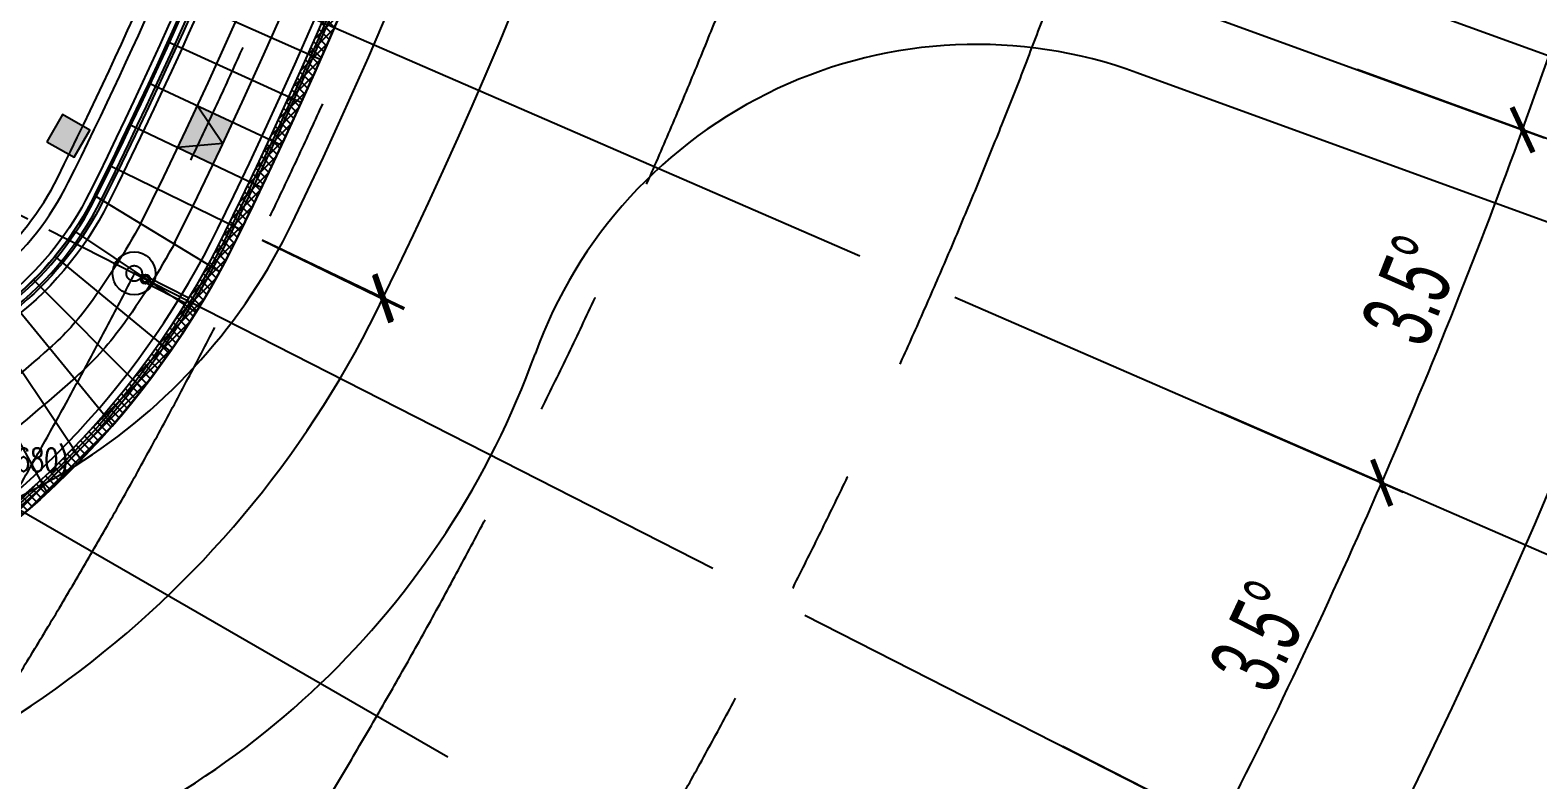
# Model space of a CAD drawing. Extents: x 1962160 to 37842216, y -162679 to 2997677.
# Drawn here: x 37725001 to 37763550, y 2685841 to 2705014 of the extents above; entities that cross this region are included whole.
import ezdxf
from ezdxf.enums import TextEntityAlignment as Align

# ---------------------------------------------------------------- set-up
doc = ezdxf.new("R2010")
doc.units = 0
doc.header["$LTSCALE"] = 1000
for name, pattern in [('CENTER', [2, 1.25, -0.25, 0.25, -0.25]), ('CENTER2', [28.575000000000003, 19.05, -3.175, 3.175, -3.175]), ('DASH', [0.35, 0.25, -0.1]), ('HIDDEN', [0.375, 0.25, -0.125])]:
    doc.linetypes.add(name, pattern=pattern)
doc.layers.get('0').update_dxf_attribs({"color": 8})
doc.layers.get('Defpoints').update_dxf_attribs({"color": 8})
for name, color, linetype in [('#幕墙线-平面', 8, 'Continuous'), ('#标注', 8, 'Continuous'), ('#虚线', 8, 'HIDDEN'), ('#轴线', 8, 'CENTER2'), ('A-AL-E', 8, 'Continuous'), ('A-COLS-PLAN-C', 8, 'DASH'), ('A-COLS-PLAN-S', 8, 'DASH'), ('A-DETL-ALUM', 8, 'Continuous'), ('A-DIMS-ELEV', 8, 'Continuous'), ('A-FLOR', 8, 'Continuous'), ('A-GRID', 8, 'CENTER'), ('A-HATH', 8, 'Continuous'), ('A-ROOF-DRAN', 8, 'Continuous'), ('A-STRS-HRAL', 8, 'Continuous'), ('COLUMN', 8, 'Continuous'), ('DIM', 8, 'Continuous'), ('G-ACCS', 8, 'Continuous'), ('PUB_HATCH', 8, 'Continuous'), ('周边建筑', 8, 'Continuous'), ('建-填充', 8, 'Continuous'), ('水-雨水-压力流-标识', 8, 'Continuous')]:
    doc.layers.add(name, color=color, linetype=linetype)
doc.layers.add('A-X-CHEK', color=8, linetype='Continuous', plot=False)
doc.styles.add('#文字', font='jrs.shx', dxfattribs={"width": 0.7, "bigfont": 'hztxt.shx'})
doc.styles.add('_TCH_DIM', font='SIMPLEX', dxfattribs={"bigfont": 'GBCBIG'})
doc.styles.add('JHZX', font='jrs.shx', dxfattribs={"width": 0.6, "bigfont": 'jhz.shx'})
doc.dimstyles.new('JZBZ-600', dxfattribs={"dimscale": 600, "dimtxt": 3, "dimasz": 1.5, "dimexe": 1, "dimexo": 1, "dimgap": 0.5, "dimtad": 1, "dimdec": 0, "dimdsep": 46, "dimtxsty": 'JHZX', "dimblk1": 'ARCHTICK', "dimblk2": 'ARCHTICK', "dimsah": 1, "dimcen": 0, "dimclrd": 1, "dimclre": 1, "dimclrt": 2, "dimadec": 1, "dimazin": 2, "dimtfac": 1, "dimtdec": 0, "dimtix": 1, "dimtmove": 0, "dimatfit": 3, "dimfxl": 1, "dimtolj": 1, "dimlwd": -1, "dimlwe": -1, "dimarcsym": 1})

# ---------------------------------------------------------------- blocks, each defined once
blk = doc.blocks.new('排水沟区域')
at = {"layer": 'A-HATH'}
h = blk.add_hatch(dxfattribs=at)
h.set_pattern_fill('ANSI37', color=256, scale=100)
h.set_pattern_definition([(45, (0, 0), (-112.2532015133644, 112.2532015133644), []), (135, (0, 0), (-112.2532015133644, -112.2532015133644), [])])
edge = h.paths.add_edge_path()
edge.add_arc((35778522.43798675, 2918796.431129921), 1000.000000004119, 120.2513389293086, 180.0611081181993)
edge.add_arc((35647972.51224888, 2918657.177441949), 129550.0000067052, -26.115268491145287, 0.06111572363391815, ccw=False)
edge.add_arc((35744722.34777939, 2871227.947781294), 21800.00000028814, 300.02065612525064, 333.8847315070043, ccw=False)
edge.add_line((35755629.15340651, 2852352.524844979), (35755680.94668974, 2851978.750137373))
edge.add_arc((35744722.34777935, 2871227.947781334), 22150.00000034079, 299.6529283032327, 333.8847315069859)
edge.add_arc((35647972.51224888, 2918657.177441952), 129900.000006708, 333.8847315088539, 360.0611157236328)
edge.add_arc((35778522.43798663, 2918796.431262648), 650.0000000304941, 140.4372062808601, 180.0611157224816, ccw=False)
edge.add_arc((35647972.51119545, 2918657.17751794), 130050.0010594674, 0.2437463736575025, 0.4419274721068583)
blk.add_lwpolyline([(35778018.6438231, 2919660.254862337, 0.267059757463226), (35777522.43855549, 2918795.364592261, -0.1147152888506291), (35764296.79246084, 2861632.057232466, -0.1488447251193125), (35755629.15340651, 2852352.524844979), (35755680.94668974, 2851978.750137373, 0.1504851812571762), (35764611.06106812, 2861477.994769538, 0.1147152888506304), (35777872.43835638, 2918795.737926901, -0.1746354431980764), (35778021.33543294, 2919210.431541297, 0.0008647283863250318)], format="xyb", close=True, dxfattribs=at)
blk = doc.blocks.new('A$C58e34137')
at = {"layer": 'A-X-CHEK'}
blk.add_blockref('排水沟区域', (-35647972.51433039, -2918657.17947907), dxfattribs=at)
blk = doc.blocks.new('雨水立管')
for radius in [80, 50]:
    blk.add_circle((-3.725290298461914e-09, 2.328306436538696e-10), radius)
blk = doc.blocks.new('雨水')
at = {"layer": 'A-ROOF-DRAN'}
for points in [[(35762227.86982584, 2860356.990549694), (35763295.03086112, 2859813.244843509)], [(35762295.96840081, 2860490.641528322), (35763373.3594358, 2859941.683376939)]]:
    blk.add_lwpolyline(points, dxfattribs=at)
at = {"xscale": 1.5, "yscale": 1.5, "zscale": 1.5}
blk.add_blockref('雨水立管', (35762261.91911333, 2860423.816039008), dxfattribs=at)
blk = doc.blocks.new('1100')
at = {"layer": 'A-DETL-ALUM', "ltscale": 0.3}
blk.add_circle((35572079.41488183, 2737404.62498665), 550, dxfattribs=at)
blk = doc.blocks.new('_YZHK')
blk.add_circle((0, 0), 0.5)
blk = doc.blocks.new('ASDFASD')
at = {"layer": 'A-COLS-PLAN-C', "ltscale": 0.3, "xscale": 400, "yscale": 400, "zscale": 400}
blk.add_blockref('_YZHK', (35761976.79702558, 2860569.092998924), dxfattribs=at)
blk = doc.blocks.new('_FZH')
blk.add_lwpolyline([(-0.5, -0.5), (0.5, -0.5), (0.5, 0.5), (-0.5, 0.5)], close=True)
at = {"layer": 'PUB_HATCH'}
blk.add_solid([(-0.5, -0.5), (0.5, -0.5), (-0.5, 0.5), (0.5, 0.5)], dxfattribs=at)
blk = doc.blocks.new('567')
at = {"layer": '周边建筑'}
blk.add_lwpolyline([(51545.86369138211, 114974.0141785215, -0.06666786033998978), (79983.71774893254, 97358.1270108968, -0.4327152502716894), (80756.21607623994, 85720.67174874991), (59352.30016976595, 62767.78205864877, -0.3893999561661833), (48564.77200990915, 61928.61147829099, 0.1645435660436389), (999.9999528080225, 78693.64650399983)], format="xyb", dxfattribs=at)
for centre, radius, start, end in [((-0.0001907870173454285, 1.421524211764336e-05), 125399.9999664823, 50.59548439696344, 56.1383439517594), ((-0.0001907870173454285, 1.421524211764336e-05), 125099.9999664821, 50.59548439696344, 56.1383439517594), ((74905.38625394553, 91176.6586156115), 7399.999999997053, 316.9999997712495, 50.59548439696344), ((74905.38625394553, 91176.6586156115), 7099.999999997052, 316.9999997712495, 50.59548439696344)]:
    blk.add_arc(centre, radius, start, end, dxfattribs=at)
at = {"layer": 'COLUMN', "xscale": 800.000000000408, "yscale": 800.000000000408, "zscale": 800.000000000408, "rotation": 47.00000000001015}
blk.add_blockref('_FZH', (78439.20188058168, 97165.6307581407), dxfattribs=at)
blk = doc.blocks.new('总体道路0521')
at = {"layer": 'G-ACCS'}
for p, q in [((35648165.19400142, 2918589.174082627), (35648113.53384653, 2918607.976841265)), ((35648163.82592085, 2918585.415312143), (35648112.15356964, 2918604.222509881))]:
    blk.add_line(p, q, dxfattribs=at)
for centre, radius, start, end in [((35647972.51118848, 2918657.176535503), 130.9999999943868, 334.3027157481605, 0.3469283966017434), ((35648108.04932792, 2918592.946198428), 12, 70.00007103966027, 160.1407091958244), ((35648077.03863046, 2918606.877292237), 15, 302.0873534670902, 334.3027157481605), ((35648076.07133642, 2918604.496439093), 22, 234.4998290719739, 340.1407091958244), ((35648077.03863046, 2918606.877292237), 15, 234.4998290719739, 302.0873534670902)]:
    blk.add_arc(centre, radius, start, end, dxfattribs=at)
blk = doc.blocks.new('A$C06ac024f')
at = {"layer": 'A-AL-E'}
for points in [[(147247.0268306136, 934.9976814794354), (130544.2487986535, 789.2347458549775, 0.411971782924628), (129899.9214165211, 138.5661601070315, -0.1147152888506085), (116638.5441282466, -57179.17699726066, -0.5535839278639791), (79298.22443350405, -61069.74940975336, 0.09623666010405146), (62126.00897890329, -46145.29982751934), (51398.89861740917, -39951.99977517687)], [(147245.6210697815, 1134.993029267993), (130542.5034915507, 989.2271304680035, 0.4119717829241812), (129699.9215302989, 138.3528260248713, -0.1147152888506127), (116458.9620669484, -57091.14130415907, -0.5535839278638499), (79455.80101504922, -60946.5843946375, 0.09623666010405128), (62226.00897887349, -45972.09474674379), (51522.52881834656, -39792.43759728689)], [(123777.9805633649, -24348.15376469167, -0.06675319751200123), (112989.6129839644, -56099.62711645942, -0.4327152502716672), (101614.8477521315, -59533.38213796448), (63025.62622740865, -37253.88470285665, -0.3161234074541413), (59062.56976918876, -27379.22548662778, -0.3161234074541413)]]:
    blk.add_lwpolyline(points, format="xyb", dxfattribs=at)
for centre, radius, start, end in [((-0.004684269428253174, 0.00567364227026701), 126199.999999992, 333.5954845277489, 348.8759926821506), ((-0.004684276878833771, 0.005673648323863745), 126199.9999999989, 333.5954845277489, 348.8759926821506), ((105689.8477521315, -52475.27509712335), 8199.999999995012, 239.9999999953818, 333.5954845277489)]:
    blk.add_arc(centre, radius, start, end, dxfattribs=at)
at = {"layer": 'A-STRS-HRAL'}
blk.add_lwpolyline([(107626.9789506048, -66090.61860063765, 0.1478818297267307), (116144.6934596747, -56937.07884122431, 0.1147152888506323), (129349.9217294008, 137.9794913837686, -0.2921176914160799), (130044.202333577, 1227.491356804036, -0.0004314041199048056), (130046.12688227, 1003.083227803465, 0.2670597927611648), (129549.9216156229, 138.1928254636005, -0.1147152888506291), (116324.2755209729, -57025.11453433149, -0.1488447251181333), (107656.6364667341, -66304.6469217604), (107626.9789505079, -66090.6186006954)], format="xyb", dxfattribs=at)
blk.add_lwpolyline([(124224.6663587168, -24148.15376469167, -0.06731369427257837), (113347.8836701885, -56277.50942415465, -0.2464161646341747), (106912.8993210867, -60937.34605284547), (106885.4474986643, -60739.23548219865, 0.2463790203140951), (113168.7483270764, -56188.5682703061, 0.06683138501878852), (123981.8070139214, -24348.15376469167), (123777.9805633724, -24348.15376469167, 0.0004038850595433777), (123817.154448621, -24148.15376469167)], format="xyb", close=True, dxfattribs=at)
at = {"xscale": 1000, "yscale": 1000, "zscale": 1000}
blk.add_blockref('总体道路0521', (-35647972511.19448, -2918657176.530752), dxfattribs=at)
at = {"layer": 'A-COLS-PLAN-S'}
blk.add_blockref('ASDFASD', (-35647972.51693987, -2918657.171766797), dxfattribs=at)
at = {"layer": 'A-ROOF-DRAN'}
blk.add_blockref('雨水', (-35647972.51693987, -2918657.171766797), dxfattribs=at)
at = {"layer": '周边建筑', "rotation": 283.0000003899075}
blk.add_blockref('567', (-0.006137371063232422, 0.004641769453883171), dxfattribs=at)
at = {"layer": '水-雨水-压力流-标识'}
blk.add_blockref('1100', (-35458077.22801824, -2795490.895850547), dxfattribs=at)
at = {"layer": 'A-DIMS-ELEV', "style": '_TCH_DIM', "width": 0.7058823529411765}
blk.add_text('(1281.680)', height=595, dxfattribs=at).set_placement((109113.2035480365, -63149.55472030211))
blk = doc.blocks.new('A$C41f195f4')
at = {"layer": '建-填充', "ltscale": 10}
h = blk.add_hatch(color=256, dxfattribs=at)
h.dxf.hatch_style = 1
edge = h.paths.add_edge_path()
edge.add_arc((1.490116119384766e-08, -4.093162715435028e-07), 128529.4436855306, 41.73338741296622, 42.2627046230661)
edge.add_line((95120.65947499871, 86440.0256541227), (94380.59145446867, 85767.49362886185))
edge.add_arc((0, -6.05359673500061e-07), 127529.4436856682, 41.73338654166781, 42.26270395520578, ccw=False)
edge.add_line((95168.90122434497, 84891.92686247686), (95915.1503456235, 85557.59363271762))
edge = h.paths.add_edge_path()
edge.add_line((126522.1468379423, -22626.62709206855), (125537.7572491169, -22450.62385626091))
edge.add_arc((2.235174179077148e-08, 3.175809979438782e-07), 127529.4436853002, 349.33135270336044, 349.8606591990783, ccw=False)
edge.add_line((125325.0013060719, -23609.38487775251), (126307.7230193019, -23794.47414262081))
edge.add_arc((7.450580596923828e-09, 3.529712557792664e-07), 128529.4436853262, 349.3313706799934, 349.8606770572167)
edge = h.paths.add_edge_path()
edge.add_line((116525.2958788723, -54237.19493471365), (115618.6726544723, -53815.25378822349))
edge.add_arc((-2.235174179077148e-08, 1.741573214530945e-07), 127529.4436853577, 334.510855149744, 335.0401556971758, ccw=False)
edge.add_line((115116.5989139006, -54881.03188870195), (116019.2856694683, -55311.33018460497))
edge.add_arc((-2.235174179077148e-08, 3.664754331111908e-07), 128529.4436854444, 334.5108757880715, 335.040176263289)
edge = h.paths.add_edge_path()
edge.add_line((122183.9568480402, -39886.0700370525), (121233.3133076951, -39575.78490833752))
edge.add_arc((0, -4.484318196773529e-07), 127529.4436851242, 341.3917796160863, 341.9210830273223, ccw=False)
edge.add_line((120862.540827781, -40694.04417512147), (121810.277470693, -41013.09786588885))
edge.add_arc((-2.235174179077148e-08, 1.052394509315491e-07), 128529.4436853217, 341.3917991804801, 341.9211024972199)
at = {"layer": 'DIM', "ltscale": 10}
blk.add_lwpolyline([(115618.6726544723, -53815.25378822396), (116273.7009851038, -54774.48633506102), (115116.5989139006, -54881.03188870242)], dxfattribs=at)
blk = doc.blocks.new('A$C80b62fe7')
at = {"layer": '#幕墙线-平面'}
for points in [[(218646.7388422862, 190065.3955623615), (201593.5581931472, 189916.5747094234, 0.4119717829255389), (200691.4998581558, 189005.6386893718, -0.1147152888506106), (187456.6657422855, 131802.6192673431, -0.5535839278639024), (150554.6522832364, 127957.7149734693, 0.09623666010403958), (133307.5872725919, 142947.2166410601), (122272.0149562731, 149318.607285982)], [(218649.0077415183, 189805.4054623647), (201595.8270923793, 189656.5846094266, 0.411971782924628), (200951.4997102469, 189005.9160236786, -0.1147152888506085), (187690.1224219725, 131688.1728663109, -0.5535839278639791), (150349.8027272299, 127797.6004538182, 0.09623666010405146), (133177.5872726291, 142722.0500360522), (122142.0149563104, 149093.4406809756)], [(195084.6700434908, 164469.0136061809, -0.06675319751200197), (184274.0672237352, 132652.0992471087, -0.4327152502716498), (172536.4260458574, 129108.8011206249), (133941.2579975277, 151391.7317827353, -0.3343935613356593), (130022.9198136404, 162147.9228028324, -0.3343935613356593)], [(194829.5588570908, 164519.1960988799, -0.06675319751200183), (184041.1912776902, 132767.7227471122, -0.4327152502716672), (172666.4260458574, 129333.9677256071), (134077.2045211345, 151613.4651607149, -0.3341902026022402), (130271.6078319177, 162072.0659009404)], [(185221.605227448, 132043.3915165635, -0.03344317551702485), (183912.7263897285, 129978.2167465743, -0.05399400095559257), (182890.1506619751, 128857.4927687338, -0.01076884053948309), (180713.1183873489, 127017.3219446596, -0.03626417041005763)], [(186100.1300924867, 131565.694895776, -0.03344317551704757), (184719.7193964571, 129387.6557530365, -0.05399400095564225), (183551.9947137088, 128107.8512202697, -0.01076884053948473), (181342.0687108412, 126239.8764542378, -0.03626417041015686)]]:
    blk.add_lwpolyline(points, format="xyb", dxfattribs=at)
for radius, start, end in [(128529.4436852644, 333.5022467601689, 195.775796910644), (127529.4436852644, 333.539850647279, 195.7883970499479)]:
    blk.add_arc((71051.57360945642, 188867.3555372115), radius, start, end, dxfattribs=at)
blk = doc.blocks.new('DASWQE')
at = {"layer": '#幕墙线-平面', "ltscale": 10}
for points in [[(118762.8577553332, -52625.02833469352), (115334.3687893748, -51105.83005597861)], [(118271.6537440419, -53719.88374922192), (114857.3450324386, -52169.07878994476)], [(117770.3566979468, -54810.15483065322), (114370.5196100622, -53227.87553299312)], [(117259.0093965977, -55895.74853772437), (113873.9340668321, -54282.12992980937)], [(116737.6554772183, -56976.57222833019), (113367.63078022, -55331.75201271242)], [(112989.6176417395, -56099.63274966413), (116190.5123231634, -58044.43496597512)], [(115587.1807987392, -59081.56509304419), (112468.5116916299, -56999.91091877269)], [(114929.4961179495, -60083.17918908549), (111981.491438821, -57655.7998481188)], [(114216.62541233, -61050.30703849439), (111436.4895273373, -58254.43826758955)], [(113453.423210755, -61976.14192029508), (110846.815744549, -58786.24176372495)], [(112641.2071873918, -62859.29137549829), (110223.6011194885, -59247.84469372546)], [(111782.3606512547, -63697.16395304725), (109578.4610649347, -59637.76791900536)]]:
    blk.add_lwpolyline(points, dxfattribs=at)
at = {"layer": 'DIM', "ltscale": 10}
blk.add_blockref('A$C80b62fe7', (-71047.03888088465, -188862.9763723449), dxfattribs=at)
blk = doc.blocks.new('_ARCHTICK')
at = {"const_width": 0.15}
blk.add_lwpolyline([(-0.5, -0.5), (0.5, 0.5)], dxfattribs=at)
blk = doc.blocks.new('*D160')
at = {"layer": '#标注', "color": 1, "transparency": 16777216}
for p, q in [((36891881.99417456, 2861956.421528554), (36880744.64742597, 2867631.763580071)), ((36888760.94316843, 2856208.819365203), (36877935.96776508, 2862459.411938468))]:
    blk.add_line(p, q, dxfattribs=at)
blk.add_arc((36780603.45404897, 2918661.469190497), 112993.4582867599, 329.9968636039249, 332.9976294272809, dxfattribs=at)
at = {"layer": 'Defpoints', "color": 0, "transparency": 16777216}
for p in [(36780603.45404897, 2918661.469190497), (36879427.00468808, 2863876.184170887), (36892416.58681849, 2861684.005110081), (36889280.54198779, 2855908.790921686)]:
    blk.add_point(p, dxfattribs=at)
at = {"layer": '#标注', "color": 1, "transparency": 16777216, "xscale": 900, "yscale": 900, "zscale": 900}
for p, rotation in [((36881279.2400699, 2867359.347161599), 62.99762942728093), ((36878455.56658444, 2862159.383494947), 239.9968636039249)]:
    blk.add_blockref('_ARCHTICK', p, dxfattribs=dict(at, rotation=rotation))
at = {"layer": '#标注', "color": 2, "transparency": 16777216, "insert": (36878846.89462642, 2865313.519846411), "char_height": 1800, "attachment_point": 5, "rotation": 61.497246515603734, "style": 'JHZX'}
blk.add_mtext('\\A1;3°', dxfattribs=at)
blk = doc.blocks.new('*D161')
at = {"layer": '#标注', "color": 1, "transparency": 16777216}
for p, q in [((36895136.25227564, 2868855.705937676), (36883673.20210895, 2873840.530997375)), ((36891881.99417457, 2861956.421528554), (36880744.64742598, 2867631.763580071))]:
    blk.add_line(p, q, dxfattribs=at)
blk.add_arc((36780603.45404898, 2918661.469190499), 112993.4582867596, 332.9976294272797, 336.4976923137912, dxfattribs=at)
at = {"layer": 'Defpoints', "color": 0, "transparency": 16777216}
for p in [(36780603.45404898, 2918661.469190499), (36882302.93838355, 2869419.85567425), (36895686.47868364, 2868616.434334811), (36892416.5868185, 2861684.005110079)]:
    blk.add_point(p, dxfattribs=at)
at = {"layer": '#标注', "color": 1, "transparency": 16777216, "xscale": 900, "yscale": 900, "zscale": 900}
for p, rotation in [((36884223.42851695, 2873601.259394512), 66.49769231379123), ((36881279.24006991, 2867359.347161599), 242.9976294272797)]:
    blk.add_blockref('_ARCHTICK', p, dxfattribs=dict(at, rotation=rotation))
at = {"layer": '#标注', "color": 2, "transparency": 16777216, "insert": (36881713.6756699, 2870969.7466437), "char_height": 1800, "attachment_point": 5, "rotation": 64.74766087053548, "style": 'JHZX'}
blk.add_mtext('\\A1;3.5°', dxfattribs=at)
blk = doc.blocks.new('*D232')
at = {"layer": '#标注', "color": 1, "transparency": 16777216}
for p, q in [((36911751.02077404, 2851831.611308681), (36922888.36752249, 2846156.269257236)), ((36908073.17020224, 2845058.577764863), (36918898.18559656, 2838808.054450046))]:
    blk.add_line(p, q, dxfattribs=at)
blk.add_arc((36780603.45404898, 2918661.469190544), 159093.458286599, 329.9972301825785, 332.997629427277, dxfattribs=at)
at = {"layer": 'Defpoints', "color": 0, "transparency": 16777216}
for p in [(36780603.45404898, 2918661.469190544), (36911216.42813011, 2852104.027727159), (36907553.56946331, 2845358.602883978), (36919746.17829308, 2841525.026703749)]:
    blk.add_point(p, dxfattribs=at)
at = {"layer": '#标注', "color": 1, "transparency": 16777216, "xscale": 900, "yscale": 900, "zscale": 900}
for p, rotation in [((36922353.77487856, 2846428.685675707), 62.99762942727702), ((36918378.58485761, 2839108.079569163), 239.9972301825785)]:
    blk.add_blockref('_ARCHTICK', p, dxfattribs=dict(at, rotation=rotation))
at = {"layer": '#标注', "color": 2, "transparency": 16777216, "insert": (36919359.54738861, 2843314.997933926), "char_height": 1800, "attachment_point": 5, "rotation": 61.497429804928494, "style": 'JHZX'}
blk.add_mtext('\\A1;3°', dxfattribs=at)
blk = doc.blocks.new('*D233')
at = {"layer": '#标注', "color": 1, "transparency": 16777216}
for p, q in [((36915586.33377302, 2859962.778031219), (36927049.38393971, 2854977.952971524)), ((36911751.02077405, 2851831.611308685), (36922888.36752263, 2846156.269257175))]:
    blk.add_line(p, q, dxfattribs=at)
blk.add_arc((36780603.45404896, 2918661.469190517), 159093.4582867557, 332.9976294272906, 336.4976923138016, dxfattribs=at)
at = {"layer": 'Defpoints', "color": 0, "transparency": 16777216}
for p in [(36780603.45404896, 2918661.469190517), (36915036.10736503, 2860202.049634082), (36911216.42813012, 2852104.027727159), (36923795.13004588, 2849329.857390167)]:
    blk.add_point(p, dxfattribs=at)
at = {"layer": '#标注', "color": 1, "transparency": 16777216, "xscale": 900, "yscale": 900, "zscale": 900}
for p, rotation in [((36926499.15753171, 2855217.224574389), 66.49769231380154), ((36922353.7748787, 2846428.685675649), 242.9976294272906)]:
    blk.add_blockref('_ARCHTICK', p, dxfattribs=dict(at, rotation=rotation))
at = {"layer": '#标注', "color": 2, "transparency": 16777216, "insert": (36923408.25501432, 2851303.225515414), "char_height": 1800, "attachment_point": 5, "rotation": 64.74766087054532, "style": 'JHZX'}
blk.add_mtext('\\A1;3.5°', dxfattribs=at)
blk = doc.blocks.new('*D234')
at = {"layer": '#标注', "color": 1, "transparency": 16777216}
for p, q in [((36918918.09568732, 2868312.943185592), (36930664.08657975, 2864037.232957842)), ((36915586.33377302, 2859962.778031217), (36927049.3839396, 2854977.952971572))]:
    blk.add_line(p, q, dxfattribs=at)
blk.add_arc((36780603.45404895, 2918661.469190521), 159093.4582866349, 336.4976923138005, 339.997763809404, dxfattribs=at)
at = {"layer": 'Defpoints', "color": 0, "transparency": 16777216}
for p in [(36780603.45404895, 2918661.469190521), (36918354.28812448, 2868518.177276528), (36915036.10736502, 2860202.049634082), (36927760.71173804, 2858200.986401919)]:
    blk.add_point(p, dxfattribs=at)
at = {"layer": '#标注', "color": 1, "transparency": 16777216, "xscale": 900, "yscale": 900, "zscale": 900}
for p, rotation in [((36930100.2790169, 2864242.467048777), 69.997763809404), ((36926499.1575316, 2855217.224574439), 246.4976923138005)]:
    blk.add_blockref('_ARCHTICK', p, dxfattribs=dict(at, rotation=rotation))
at = {"layer": '#标注', "color": 2, "transparency": 16777216, "insert": (36927254.08629633, 2860147.058733271), "char_height": 1800, "attachment_point": 5, "rotation": 68.24772806160233, "style": 'JHZX'}
blk.add_mtext('\\A1;3.5°', dxfattribs=at)
blk = doc.blocks.new('*D61')
at = {"layer": '#标注', "color": 1, "transparency": 16777216}
for p, q in [((36921733.87324026, 2876850.956860336), (36933718.98630453, 2873300.313983876)), ((36918918.09568734, 2868312.943185598), (36930664.08657987, 2864037.232957799))]:
    blk.add_line(p, q, dxfattribs=at)
blk.add_arc((36780603.45404899, 2918661.469190583), 159093.4582867591, 339.9977638093808, 343.4978436474246, dxfattribs=at)
at = {"layer": 'Defpoints', "color": 0, "transparency": 16777216}
for p in [(36780603.45404899, 2918661.469190583), (36921158.58781317, 2877021.387718407), (36918354.28812449, 2868518.177276533), (36931177.3245492, 2867297.688252775)]:
    blk.add_point(p, dxfattribs=at)
at = {"layer": '#标注', "color": 1, "transparency": 16777216, "xscale": 900, "yscale": 900, "zscale": 900}
for p, rotation in [((36933143.70087744, 2873470.744841948), 73.49784364742459), ((36930100.27901703, 2864242.467048734), 249.9977638093809)]:
    blk.add_blockref('_ARCHTICK', p, dxfattribs=dict(at, rotation=rotation))
at = {"layer": '#标注', "color": 2, "transparency": 16777216, "insert": (36930552.83791445, 2869209.204852918), "char_height": 1800, "attachment_point": 5, "rotation": 71.74780372840274, "style": 'JHZX'}
blk.add_mtext('\\A1;3.5°', dxfattribs=at)
blk = doc.blocks.new('*D64')
at = {"layer": '#标注', "color": 1, "transparency": 16777216}
for p, q in [((36891695.55188898, 3015232.356518981), (36904144.47523779, 3026054.040486193)), ((36900436.30621282, 2833177.681112401), (36913864.71399576, 2823598.411785046))]:
    blk.add_line(p, q, dxfattribs=at)
blk.add_arc((36780603.45404895, 2918661.4691905), 163093.4582867715, 324.4975139136729, 40.99999999998872, dxfattribs=at)
at = {"layer": 'Defpoints', "color": 0, "transparency": 16777216}
for p in [(36891242.72614085, 3014838.721101587), (36780603.45404895, 2918661.4691905), (36941218.33693203, 2890335.941262602), (36899947.85202042, 2833526.124080375)]:
    blk.add_point(p, dxfattribs=at)
at = {"layer": '#标注', "color": 1, "transparency": 16777216, "xscale": 900, "yscale": 900, "zscale": 900}
for p, rotation in [((36903691.64948966, 3025660.405068799), 130.9999999999887), ((36913376.25980336, 2823946.854753019), 234.4975139136729)]:
    blk.add_blockref('_ARCHTICK', p, dxfattribs=dict(at, rotation=rotation))
at = {"layer": '#标注', "color": 2, "transparency": 16777216, "insert": (36944707.88074233, 2926540.40157154), "char_height": 1800, "attachment_point": 5, "rotation": 272.7487569568309, "style": 'JHZX'}
blk.add_mtext('\\A1;76.5°', dxfattribs=at)
blk = doc.blocks.new('*U246')
blk.add_line((20, 4.898587196589413e-16), (0, 0))
blk.add_circle((24, 0), 4)
at = {"style": 'JHZX', "width": 0.75}
blk.add_attdef('AXES', text='', height=4, dxfattribs=at).set_placement((23.99999999999997, 0), align=Align.MIDDLE_CENTER)
blk = doc.blocks.new('DOTE-11')
at = {"layer": '#虚线', "ltscale": 20}
blk.add_arc((36780598.51695531, 2918657.177440438), 117099.9999999995, 329.9999999848261, 50.90588039648975, dxfattribs=at)
at = {"layer": '#轴线'}
for p, q in [((36836630.36058016, 2886307.177440433), (36907557.8411501, 2845357.177440436)), ((36895689.55629089, 2868614.169290392), (36915039.52386024, 2860200.563936153)), ((36892419.8357412, 2861681.369723199), (36911220.07340141, 2852102.170178785))]:
    blk.add_line(p, q, dxfattribs=at)
for radius, end in [(146599.9999999995, 183.9998103525153), (138799.9999999995, 210.1884172151102), (130399.9999999995, 210.3293811306592), (127949.9999999995, 210.3740096847854)]:
    blk.add_arc((36780598.51695531, 2918657.177440438), radius, 324.4999999903098, end, dxfattribs=at)
blk = doc.blocks.new('ZW-5001')
at = {"layer": '#标注'}
ref = blk.add_blockref('*U246', (36925872.36144034, 2865781.578092483), dxfattribs=dict(at, xscale=600.0000000000005, yscale=600.0000000000005, rotation=339.9982029903763))
ref.add_attrib('AXES', 'C18', dxfattribs={"layer": '0', "height": 2399.999999999998, "rotation": 339.9982032493227, "style": '#文字', "width": 0.7}).set_placement((36939403.78069995, 2860856.063633041), align=Align.MIDDLE_CENTER)
ref = blk.add_blockref('*U246', (36922373.43599028, 2857011.496604301), dxfattribs=dict(at, xscale=600.0000000000003, yscale=600.0000000000003, rotation=336.498222016923))
ref.add_attrib('AXES', 'C19', dxfattribs={"layer": '0', "height": 2399.999999999998, "rotation": 336.4982222662714, "style": '#文字', "width": 0.7}).set_placement((36935578.92286804, 2851269.100223791), align=Align.MIDDLE_CENTER)
ref = blk.add_blockref('*U246', (36918345.638911, 2848471.376037084), dxfattribs=dict(at, xscale=600.0000000000005, yscale=600.0000000000005, rotation=332.9982410434699))
ref.add_attrib('AXES', 'C20', dxfattribs={"layer": '0', "height": 2399.999999999998, "rotation": 332.9982413156037, "style": '#文字', "width": 0.7}).set_placement((36931175.93215241, 2841933.518956262), align=Align.MIDDLE_CENTER)
for base, center, p1, p2, picture, middle in [((36941218.33693203, 2890335.941262602), (36780603.45404896, 2918661.469190501), (36899947.85202043, 2833526.124080375), (36891242.72614085, 3014838.721101587), '*D64', (36944707.88074233, 2926540.401571544)), ((36879427.00468808, 2863876.184170887), (36780603.45404897, 2918661.469190496), (36889280.54198779, 2855908.790921689), (36892416.58681849, 2861684.005110081), '*D160', (36878846.89462642, 2865313.519846417)), ((36882302.93838355, 2869419.85567425), (36780603.45404898, 2918661.469190499), (36892416.5868185, 2861684.005110081), (36895686.47868364, 2868616.434334813), '*D161', (36881713.6756699, 2870969.746643703)), ((36919746.17829308, 2841525.026703749), (36780603.45404898, 2918661.469190542), (36907553.56946332, 2845358.602883978), (36911216.42813012, 2852104.027727158), '*D232', (36919359.54738861, 2843314.997933922)), ((36923795.13004588, 2849329.857390167), (36780603.45404896, 2918661.469190519), (36911216.42813012, 2852104.027727158), (36915036.10736503, 2860202.049634083), '*D233', (36923408.25501432, 2851303.225515408)), ((36927760.71173804, 2858200.986401919), (36780603.45404896, 2918661.469190521), (36915036.10736503, 2860202.049634084), (36918354.28812449, 2868518.177276528), '*D234', (36927254.08629632, 2860147.058733268)), ((36931177.3245492, 2867297.688252775), (36780603.45404899, 2918661.46919058), (36918354.28812449, 2868518.177276534), (36921158.58781316, 2877021.387718409), '*D61', (36930552.83791446, 2869209.204852916))]:
    dim = blk.add_angular_dim_3p(base=base, center=center, p1=p1, p2=p2, dimstyle='JZBZ-600', dxfattribs=at)
    dim.commit()
    dim.dimension.update_dxf_attribs({"geometry": picture, "text_midpoint": middle})
blk = doc.blocks.new('FDGFH')
at = {"layer": 'A-FLOR'}
blk.add_blockref('ZW-5001', (-36780598.51155947, -2918657.163268261), dxfattribs=at)
at = {"layer": 'A-GRID'}
blk.add_blockref('DOTE-11', (-36780598.51155947, -2918657.163268261), dxfattribs=at)

msp = doc.modelspace()

# ---------------------------------------------------------------- linework, layer by layer
at = {"layer": '#标注', "ltscale": 10}
for p, q in [((37730929.39708772, 2699646.166462019), (37734552.92787952, 2697877.114885155)), ((37730931.81575716, 2699651.179444062), (37734571.46877696, 2697915.880853524))]:
    msp.add_line(p, q, dxfattribs=at)
for centre, radius, start, end in [((37613670.29957374, 2756893.476689796), 133919.6669144286, 333.9778101328699, 71.90950720445645), ((37710410.80770866, 2709435.100095069), 26166.20920475043, 225.7672970603936, 334.5093222157474)]:
    msp.add_arc(centre, radius, start, end, dxfattribs=at)

# ---------------------------------------------------------------- block references
for p, xscale, yscale, zscale, rotation in [((37734013.75335845, 2698140.346410295), 900.0000000000011, 900.0000000000011, 900.0000000000011, 243.9778098722033), ((37734029.87558646, 2698174.099396617), 900.0000000000002, 900.0000000000002, 900.0000000000002, 64.50932215025637)]:
    msp.add_blockref('_ARCHTICK', p, dxfattribs=dict(at, xscale=xscale, yscale=yscale, zscale=zscale, rotation=rotation))
at = {"layer": 'A-STRS-HRAL'}
msp.add_blockref('DASWQE', (37613652.56708944, 2756885.970215484), dxfattribs=at)
at = {"layer": 'DIM', "ltscale": 10}
for name, p in [('A$C06ac024f', (37613657.10216346, 2756879.841327364)), ('A$C58e34137', (37613657.09747919, 2756879.847001005)), ('A$C41f195f4', (37613657.10181801, 2756890.34938035))]:
    msp.add_blockref(name, p, dxfattribs=at)
at = {"layer": 'DIM'}
msp.add_blockref('FDGFH', (37613657.09676763, 2756879.827155179), dxfattribs=at)

doc.saveas('drawing.dxf')
